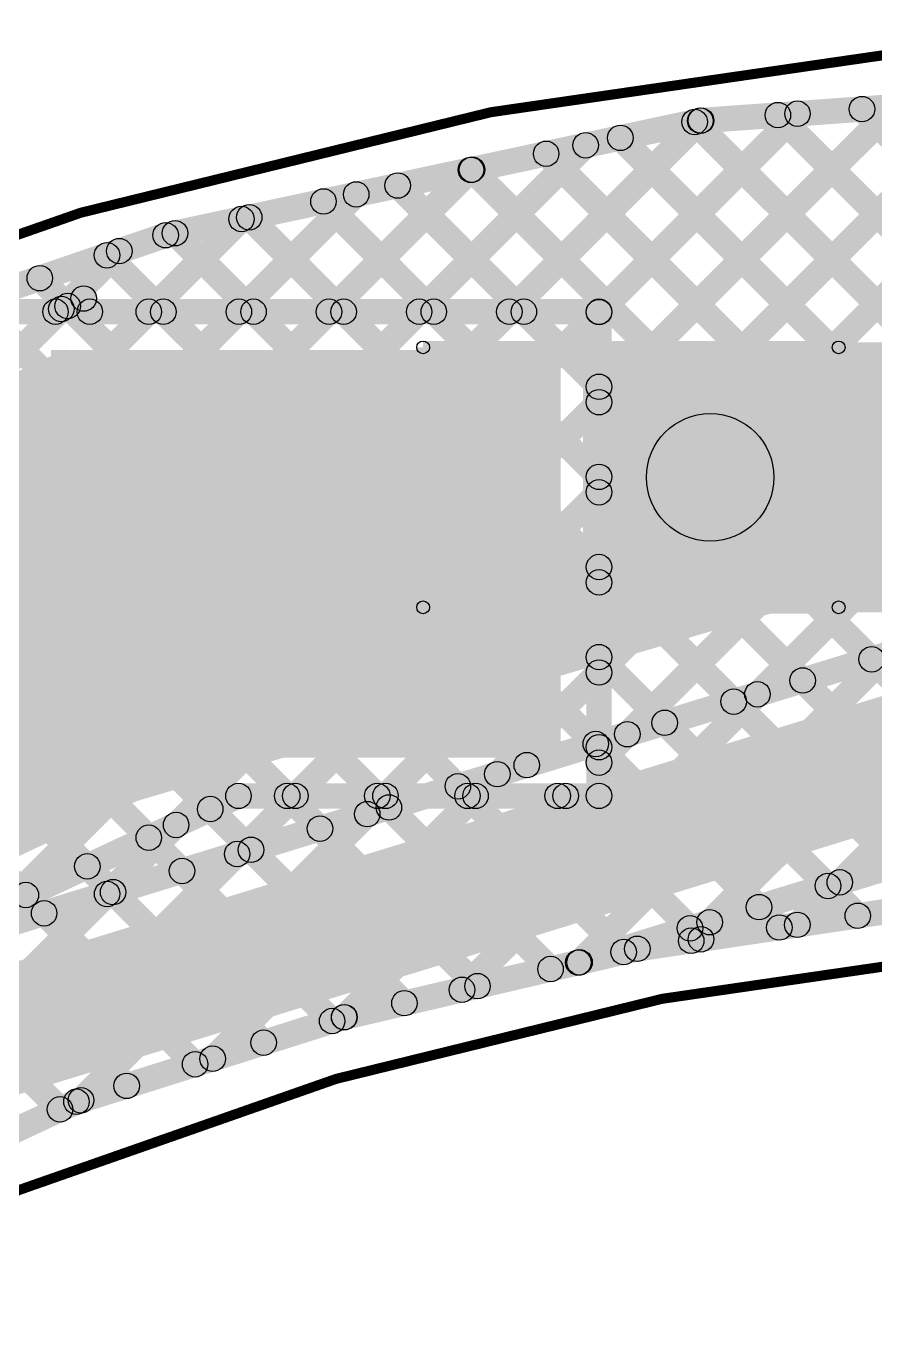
# Model space of a CAD drawing. Header units: millimetres. Extents: x 1.49 to 4.64, y 4.45 to 5.86.
# Drawn here: x 2.555 to 2.888, y 5.342 to 5.857 of the extents above; entities that cross this region are included whole.
import ezdxf

# ---------------------------------------------------------------- set-up
doc = ezdxf.new("R2010")
doc.units = ezdxf.units.MM
doc.header["$MEASUREMENT"] = 0
for name, color, linetype in [('BottomLayer', 5, 'Continuous'), ('Mechanical2', 216, 'Continuous'), ('TopLayer', 1, 'Continuous'), ('TopOverlay', 2, 'Continuous'), ('TopPaste', 8, 'Continuous'), ('TopSolder', 216, 'Continuous')]:
    doc.layers.add(name, color=color, linetype=linetype)

# ---------------------------------------------------------------- blocks, each defined once
blk = doc.blocks.new('W_____LED_7')
at = {"layer": 'TopLayer'}
for points in [[(-0.06526, 0.04685), (-0.02195, 0.04685), (-0.02195, -0.04685), (-0.06526, -0.04685)], [(-0.00226, 0.04685), (0.08947, 0.04685), (0.08947, -0.04685), (-0.00226, -0.04685)]]:
    blk.add_hatch(color=1, dxfattribs=at).paths.add_polyline_path(points)
at = {"layer": 'TopOverlay'}
h = blk.add_hatch(color=2, dxfattribs=at)
edge = h.paths.add_edge_path()
edge.add_arc((-0.069, 0.051), 0.0025, 0, 360)
h = blk.add_hatch(color=2, dxfattribs=at)
edge = h.paths.add_edge_path()
edge.add_arc((-0.069, 0.051), 0.0025, 0, 360)
for points in [[(-0.069, 0.0485), (-0.069, 0.0535), (0.094, 0.0535), (0.094, 0.0485)], [(0.134, 0.05301), (0.091, 0.05301), (0.091, -0.05299), (0.134, -0.05299)], [(-0.0665, -0.051), (-0.0715, -0.051), (-0.0715, 0.051), (-0.0665, 0.051)], [(-0.069, -0.0535), (-0.069, -0.0485), (0.094, -0.0485), (0.094, -0.0535)]]:
    blk.add_hatch(color=2, dxfattribs=at).paths.add_polyline_path(points)
h = blk.add_hatch(color=2, dxfattribs=at)
edge = h.paths.add_edge_path()
edge.add_arc((0.094, 0.051), 0.0025, 0, 360)
h = blk.add_hatch(color=2, dxfattribs=at)
edge = h.paths.add_edge_path()
edge.add_arc((-0.069, -0.051), 0.0025, 0, 360)
h = blk.add_hatch(color=2, dxfattribs=at)
edge = h.paths.add_edge_path()
edge.add_arc((-0.069, -0.051), 0.0025, 0, 360)
h = blk.add_hatch(color=2, dxfattribs=at)
edge = h.paths.add_edge_path()
edge.add_arc((0.094, -0.051), 0.0025, 0, 360)
at = {"layer": 'TopPaste'}
for points in [[(-0.06526, 0.04685), (-0.02195, 0.04685), (-0.02195, -0.04685), (-0.06526, -0.04685)], [(-0.00226, 0.04685), (0.08947, 0.04685), (0.08947, -0.04685), (-0.00226, -0.04685)]]:
    blk.add_hatch(color=8, dxfattribs=at).paths.add_polyline_path(points)
at = {"layer": 'TopSolder'}
for points in [[(-0.06926, 0.05085), (-0.01795, 0.05085), (-0.01795, -0.05085), (-0.06926, -0.05085)], [(-0.00626, 0.05085), (0.09347, 0.05085), (0.09347, -0.05085), (-0.00626, -0.05085)]]:
    blk.add_hatch(color=216, dxfattribs=at).paths.add_polyline_path(points)
at = {"layer": 'TopOverlay'}
for centre in [(-0.069, 0.051), (-0.069, 0.051), (0.094, 0.051), (-0.069, -0.051), (-0.069, -0.051), (0.094, -0.051)]:
    blk.add_circle(centre, 0.0025, dxfattribs=at)

msp = doc.modelspace()

# ---------------------------------------------------------------- hatches: boundary and pattern name
at = {"layer": 'BottomLayer'}
for points in [[(2.74364, 5.55999), (2.73657, 5.56706), (3.00662, 5.83712), (3.01369, 5.83005)], [(2.79466, 5.57566), (2.78759, 5.58273), (3.04283, 5.83797), (3.0499, 5.8309)], [(2.82036, 5.81501), (2.81964, 5.82499), (3.02964, 5.83999), (3.03036, 5.83001)], [(2.64159, 5.52865), (2.63452, 5.53573), (2.93047, 5.83168), (2.93754, 5.82461)], [(2.69261, 5.54432), (2.68554, 5.55139), (2.96854, 5.8344), (2.97562, 5.82733)], [(2.53954, 5.49732), (2.53247, 5.50439), (2.85432, 5.82624), (2.86139, 5.81917)], [(2.53954, 5.49732), (2.53247, 5.50439), (2.85432, 5.82624), (2.86139, 5.81917)], [(2.59056, 5.51299), (2.58349, 5.52006), (2.89239, 5.82896), (2.89947, 5.82189)], [(2.87962, 5.82098), (2.88669, 5.82805), (3.04298, 5.67176), (3.03591, 5.66469)], [(2.48852, 5.48165), (2.48144, 5.48872), (2.81621, 5.82348), (2.82328, 5.81641)], [(2.61105, 5.77011), (2.60895, 5.77989), (2.81895, 5.82489), (2.82105, 5.81511)], [(2.81396, 5.81593), (2.82103, 5.823), (2.93506, 5.70897), (2.92798, 5.7019)], [(2.84662, 5.81862), (2.85369, 5.82569), (3.02484, 5.65454), (3.01777, 5.64747)], [(2.78484, 5.80969), (2.79191, 5.81676), (2.91776, 5.69091), (2.91069, 5.68384)], [(2.43749, 5.46598), (2.43042, 5.47305), (2.77121, 5.81384), (2.77828, 5.80677)], [(2.75572, 5.80345), (2.76279, 5.81052), (2.94494, 5.62837), (2.93787, 5.6213)], [(2.38647, 5.45031), (2.3794, 5.45738), (2.72621, 5.8042), (2.73328, 5.79712)], [(2.72661, 5.79721), (2.73368, 5.80428), (2.9175, 5.62046), (2.91043, 5.61338)], [(2.69749, 5.79097), (2.70456, 5.79804), (2.89045, 5.61215), (2.88338, 5.60508)], [(2.33544, 5.43464), (2.32837, 5.44171), (2.68121, 5.79455), (2.68828, 5.78748)], [(2.66838, 5.78473), (2.67545, 5.7918), (2.86341, 5.60384), (2.85633, 5.59677)], [(2.28429, 5.41884), (2.27722, 5.42591), (2.63621, 5.78491), (2.64329, 5.77784)], [(2.63926, 5.77849), (2.64633, 5.78556), (2.83636, 5.59554), (2.82929, 5.58847)], [(2.40662, 5.70027), (2.40338, 5.70973), (2.60838, 5.77973), (2.61162, 5.77027)], [(2.61014, 5.77225), (2.61721, 5.77932), (2.80931, 5.58723), (2.80224, 5.58016)], [(2.1869, 5.35681), (2.17983, 5.36388), (2.58827, 5.77232), (2.59534, 5.76525)], [(2.58344, 5.7636), (2.59051, 5.77067), (2.78226, 5.57892), (2.77519, 5.57185)], [(2.55708, 5.7546), (2.56415, 5.76167), (2.75521, 5.57062), (2.74814, 5.56355)], [(2.53073, 5.7456), (2.5378, 5.75267), (2.72816, 5.56231), (2.72109, 5.55524)], [(2.50437, 5.7366), (2.51144, 5.74367), (2.70111, 5.554), (2.69404, 5.54693)], [(2.47802, 5.7276), (2.48509, 5.73467), (2.67406, 5.5457), (2.66699, 5.53863)], [(2.45166, 5.7186), (2.45873, 5.72568), (2.64701, 5.53739), (2.63994, 5.53032)], [(2.4253, 5.7096), (2.43238, 5.71668), (2.61997, 5.52909), (2.61289, 5.52201)], [(2.35747, 5.48163), (2.34329, 5.52958), (2.93291, 5.70397), (2.94709, 5.65603)], [(2.39921, 5.70034), (2.40629, 5.70741), (2.59292, 5.52078), (2.58585, 5.51371)], [(2.37564, 5.68855), (2.38272, 5.69563), (2.56587, 5.51247), (2.5588, 5.5054)], [(2.84568, 5.59133), (2.83861, 5.5984), (2.91225, 5.67203), (2.91932, 5.66496)], [(2.28473, 5.41846), (2.28179, 5.42802), (2.91634, 5.62288), (2.91927, 5.61332)], [(2.30234, 5.3611), (2.28766, 5.4089), (2.92266, 5.6039), (2.93734, 5.5561)], [(2.77337, 5.48483), (2.77043, 5.49438), (2.94027, 5.54654), (2.94321, 5.53698)], [(2.8613, 5.50088), (2.85423, 5.50795), (2.87091, 5.52463), (2.87798, 5.51756)], [(2.86626, 5.51613), (2.87333, 5.5232), (2.88503, 5.51151), (2.87796, 5.50444)], [(2.79574, 5.49006), (2.79426, 5.49994), (2.89426, 5.51494), (2.89574, 5.50506)], [(2.83921, 5.50783), (2.84628, 5.5149), (2.85428, 5.5069), (2.84721, 5.49983)], [(2.8197, 5.49464), (2.81263, 5.50171), (2.81989, 5.50896), (2.82696, 5.50189)], [(2.81216, 5.49952), (2.81924, 5.50659), (2.82354, 5.50229), (2.81647, 5.49522)], [(2.77303, 5.48474), (2.77076, 5.49447), (2.79386, 5.49987), (2.79614, 5.49013)]]:
    msp.add_hatch(color=5, dxfattribs=at).paths.add_polyline_path(points)
h = msp.add_hatch(color=5, dxfattribs=at)
edge = h.paths.add_edge_path()
edge.add_arc((2.85016, 5.82215), 0.005, 0, 360)
h = msp.add_hatch(color=5, dxfattribs=at)
edge = h.paths.add_edge_path()
edge.add_arc((2.85786, 5.8227), 0.005, 0, 360)
h = msp.add_hatch(color=5, dxfattribs=at)
edge = h.paths.add_edge_path()
edge.add_arc((2.85786, 5.8227), 0.005, 0, 360)
h = msp.add_hatch(color=5, dxfattribs=at)
edge = h.paths.add_edge_path()
edge.add_arc((2.88315, 5.82451), 0.005, 0, 360)
h = msp.add_hatch(color=5, dxfattribs=at)
edge = h.paths.add_edge_path()
edge.add_arc((2.81749, 5.81946), 0.005, 0, 360)
h = msp.add_hatch(color=5, dxfattribs=at)
edge = h.paths.add_edge_path()
edge.add_arc((2.81974, 5.81994), 0.005, 0, 360)
h = msp.add_hatch(color=5, dxfattribs=at)
edge = h.paths.add_edge_path()
edge.add_arc((2.82, 5.82), 0.005, 0, 360)
h = msp.add_hatch(color=5, dxfattribs=at)
edge = h.paths.add_edge_path()
edge.add_arc((2.82, 5.82), 0.005, 0, 360)
h = msp.add_hatch(color=5, dxfattribs=at)
edge = h.paths.add_edge_path()
edge.add_arc((2.78838, 5.81322), 0.005, 0, 360)
h = msp.add_hatch(color=5, dxfattribs=at)
edge = h.paths.add_edge_path()
edge.add_arc((2.75926, 5.80698), 0.005, 0, 360)
h = msp.add_hatch(color=5, dxfattribs=at)
edge = h.paths.add_edge_path()
edge.add_arc((2.77474, 5.8103), 0.005, 0, 360)
h = msp.add_hatch(color=5, dxfattribs=at)
edge = h.paths.add_edge_path()
edge.add_arc((2.72975, 5.80066), 0.005, 0, 360)
h = msp.add_hatch(color=5, dxfattribs=at)
edge = h.paths.add_edge_path()
edge.add_arc((2.73014, 5.80075), 0.005, 0, 360)
h = msp.add_hatch(color=5, dxfattribs=at)
edge = h.paths.add_edge_path()
edge.add_arc((2.68475, 5.79102), 0.005, 0, 360)
h = msp.add_hatch(color=5, dxfattribs=at)
edge = h.paths.add_edge_path()
edge.add_arc((2.70103, 5.79451), 0.005, 0, 360)
h = msp.add_hatch(color=5, dxfattribs=at)
edge = h.paths.add_edge_path()
edge.add_arc((2.67191, 5.78827), 0.005, 0, 360)
h = msp.add_hatch(color=5, dxfattribs=at)
edge = h.paths.add_edge_path()
edge.add_arc((2.63975, 5.78137), 0.005, 0, 360)
h = msp.add_hatch(color=5, dxfattribs=at)
edge = h.paths.add_edge_path()
edge.add_arc((2.64279, 5.78203), 0.005, 0, 360)
h = msp.add_hatch(color=5, dxfattribs=at)
edge = h.paths.add_edge_path()
edge.add_arc((2.61, 5.775), 0.005, 0, 360)
h = msp.add_hatch(color=5, dxfattribs=at)
edge = h.paths.add_edge_path()
edge.add_arc((2.61, 5.775), 0.005, 0, 360)
h = msp.add_hatch(color=5, dxfattribs=at)
edge = h.paths.add_edge_path()
edge.add_arc((2.61368, 5.77579), 0.005, 0, 360)
h = msp.add_hatch(color=5, dxfattribs=at)
edge = h.paths.add_edge_path()
edge.add_arc((2.58697, 5.76714), 0.005, 0, 360)
h = msp.add_hatch(color=5, dxfattribs=at)
edge = h.paths.add_edge_path()
edge.add_arc((2.59181, 5.76879), 0.005, 0, 360)
h = msp.add_hatch(color=5, dxfattribs=at)
edge = h.paths.add_edge_path()
edge.add_arc((2.56062, 5.75814), 0.005, 0, 360)
h = msp.add_hatch(color=5, dxfattribs=at)
edge = h.paths.add_edge_path()
edge.add_arc((2.88692, 5.60861), 0.005, 0, 360)
h = msp.add_hatch(color=5, dxfattribs=at)
edge = h.paths.add_edge_path()
edge.add_arc((2.85987, 5.60031), 0.005, 0, 360)
h = msp.add_hatch(color=5, dxfattribs=at)
edge = h.paths.add_edge_path()
edge.add_arc((2.84215, 5.59487), 0.005, 0, 360)
h = msp.add_hatch(color=5, dxfattribs=at)
edge = h.paths.add_edge_path()
edge.add_arc((2.83282, 5.592), 0.005, 0, 360)
h = msp.add_hatch(color=5, dxfattribs=at)
edge = h.paths.add_edge_path()
edge.add_arc((2.79113, 5.5792), 0.005, 0, 360)
h = msp.add_hatch(color=5, dxfattribs=at)
edge = h.paths.add_edge_path()
edge.add_arc((2.80577, 5.58369), 0.005, 0, 360)
h = msp.add_hatch(color=5, dxfattribs=at)
edge = h.paths.add_edge_path()
edge.add_arc((2.77872, 5.57539), 0.005, 0, 360)
h = msp.add_hatch(color=5, dxfattribs=at)
edge = h.paths.add_edge_path()
edge.add_arc((2.7401, 5.56353), 0.005, 0, 360)
h = msp.add_hatch(color=5, dxfattribs=at)
edge = h.paths.add_edge_path()
edge.add_arc((2.75167, 5.56708), 0.005, 0, 360)
h = msp.add_hatch(color=5, dxfattribs=at)
edge = h.paths.add_edge_path()
edge.add_arc((2.72463, 5.55878), 0.005, 0, 360)
h = msp.add_hatch(color=5, dxfattribs=at)
edge = h.paths.add_edge_path()
edge.add_arc((2.69758, 5.55047), 0.005, 0, 360)
h = msp.add_hatch(color=5, dxfattribs=at)
edge = h.paths.add_edge_path()
edge.add_arc((2.68908, 5.54786), 0.005, 0, 360)
h = msp.add_hatch(color=5, dxfattribs=at)
edge = h.paths.add_edge_path()
edge.add_arc((2.67053, 5.54216), 0.005, 0, 360)
h = msp.add_hatch(color=5, dxfattribs=at)
edge = h.paths.add_edge_path()
edge.add_arc((2.64348, 5.53386), 0.005, 0, 360)
h = msp.add_hatch(color=5, dxfattribs=at)
edge = h.paths.add_edge_path()
edge.add_arc((2.63805, 5.53219), 0.005, 0, 360)
h = msp.add_hatch(color=5, dxfattribs=at)
edge = h.paths.add_edge_path()
edge.add_arc((2.61643, 5.52555), 0.005, 0, 360)
h = msp.add_hatch(color=5, dxfattribs=at)
edge = h.paths.add_edge_path()
edge.add_arc((2.58938, 5.51724), 0.005, 0, 360)
h = msp.add_hatch(color=5, dxfattribs=at)
edge = h.paths.add_edge_path()
edge.add_arc((2.8698, 5.51967), 0.005, 0, 360)
h = msp.add_hatch(color=5, dxfattribs=at)
edge = h.paths.add_edge_path()
edge.add_arc((2.87445, 5.5211), 0.005, 0, 360)
h = msp.add_hatch(color=5, dxfattribs=at)
edge = h.paths.add_edge_path()
edge.add_arc((2.58703, 5.51652), 0.005, 0, 360)
h = msp.add_hatch(color=5, dxfattribs=at)
edge = h.paths.add_edge_path()
edge.add_arc((2.56233, 5.50894), 0.005, 0, 360)
h = msp.add_hatch(color=5, dxfattribs=at)
edge = h.paths.add_edge_path()
edge.add_arc((2.84275, 5.51136), 0.005, 0, 360)
h = msp.add_hatch(color=5, dxfattribs=at)
edge = h.paths.add_edge_path()
edge.add_arc((2.88149, 5.50797), 0.005, 0, 360)
h = msp.add_hatch(color=5, dxfattribs=at)
edge = h.paths.add_edge_path()
edge.add_arc((2.8157, 5.50306), 0.005, 0, 360)
h = msp.add_hatch(color=5, dxfattribs=at)
edge = h.paths.add_edge_path()
edge.add_arc((2.82342, 5.50543), 0.005, 0, 360)
h = msp.add_hatch(color=5, dxfattribs=at)
edge = h.paths.add_edge_path()
edge.add_arc((2.85075, 5.50336), 0.005, 0, 360)
h = msp.add_hatch(color=5, dxfattribs=at)
edge = h.paths.add_edge_path()
edge.add_arc((2.85776, 5.50441), 0.005, 0, 360)
h = msp.add_hatch(color=5, dxfattribs=at)
edge = h.paths.add_edge_path()
edge.add_arc((2.81617, 5.49818), 0.005, 0, 360)
h = msp.add_hatch(color=5, dxfattribs=at)
edge = h.paths.add_edge_path()
edge.add_arc((2.82001, 5.49875), 0.005, 0, 360)
h = msp.add_hatch(color=5, dxfattribs=at)
edge = h.paths.add_edge_path()
edge.add_arc((2.795, 5.495), 0.005, 0, 360)
h = msp.add_hatch(color=5, dxfattribs=at)
edge = h.paths.add_edge_path()
edge.add_arc((2.795, 5.495), 0.005, 0, 360)
h = msp.add_hatch(color=5, dxfattribs=at)
edge = h.paths.add_edge_path()
edge.add_arc((2.7719, 5.48961), 0.005, 0, 360)
h = msp.add_hatch(color=5, dxfattribs=at)
edge = h.paths.add_edge_path()
edge.add_arc((2.7719, 5.48961), 0.005, 0, 360)
at = {"layer": 'TopLayer'}
for points in [[(2.78354, 5.56454), (2.77646, 5.57161), (3.04283, 5.83797), (3.0499, 5.8309)], [(2.78354, 5.59989), (2.77646, 5.60696), (3.00662, 5.83712), (3.01369, 5.83005)], [(2.82036, 5.81501), (2.81964, 5.82499), (3.02964, 5.83999), (3.03036, 5.83001)], [(2.78354, 5.63525), (2.77646, 5.64232), (2.96854, 5.8344), (2.97562, 5.82733)], [(2.78354, 5.6706), (2.77646, 5.67767), (2.93047, 5.83168), (2.93754, 5.82461)], [(2.78354, 5.70596), (2.77646, 5.71303), (2.89239, 5.82896), (2.89947, 5.82189)], [(2.78354, 5.74131), (2.77646, 5.74838), (2.85432, 5.82624), (2.86139, 5.81917)], [(2.78354, 5.74131), (2.77646, 5.74838), (2.85432, 5.82624), (2.86139, 5.81917)], [(2.87962, 5.82098), (2.88669, 5.82805), (3.04298, 5.67176), (3.03591, 5.66469)], [(2.61105, 5.77011), (2.60895, 5.77989), (2.81895, 5.82489), (2.82105, 5.81511)], [(2.74833, 5.74146), (2.74126, 5.74854), (2.81621, 5.82348), (2.82328, 5.81641)], [(2.81396, 5.81593), (2.82103, 5.823), (2.93506, 5.70897), (2.92798, 5.7019)], [(2.84662, 5.81862), (2.85369, 5.82569), (3.02484, 5.65454), (3.01777, 5.64747)], [(2.78484, 5.80969), (2.79191, 5.81676), (2.91776, 5.69091), (2.91069, 5.68384)], [(2.71298, 5.74146), (2.70591, 5.74854), (2.77121, 5.81384), (2.77828, 5.80677)], [(2.75572, 5.80345), (2.76279, 5.81052), (2.94494, 5.62837), (2.93787, 5.6213)], [(2.67762, 5.74146), (2.67055, 5.74854), (2.72621, 5.8042), (2.73328, 5.79712)], [(2.72661, 5.79721), (2.73368, 5.80428), (2.9207, 5.61726), (2.91363, 5.61019)], [(2.69749, 5.79097), (2.70456, 5.79804), (2.75407, 5.74854), (2.747, 5.74146)], [(2.64227, 5.74146), (2.63519, 5.74854), (2.68121, 5.79455), (2.68828, 5.78748)], [(2.66838, 5.78473), (2.67545, 5.7918), (2.71871, 5.74854), (2.71164, 5.74146)], [(2.60691, 5.74146), (2.59984, 5.74854), (2.63621, 5.78491), (2.64329, 5.77784)], [(2.63926, 5.77849), (2.64633, 5.78556), (2.68336, 5.74854), (2.67629, 5.74146)], [(2.40662, 5.70027), (2.40338, 5.70973), (2.60838, 5.77973), (2.61162, 5.77027)], [(2.61014, 5.77225), (2.61721, 5.77932), (2.648, 5.74854), (2.64093, 5.74146)], [(2.57263, 5.74254), (2.56556, 5.74961), (2.58827, 5.77232), (2.59534, 5.76525)], [(2.58344, 5.7636), (2.59051, 5.77067), (2.61265, 5.74854), (2.60558, 5.74146)], [(2.55708, 5.7546), (2.56415, 5.76167), (2.57508, 5.75075), (2.56801, 5.74368)], [(2.5689, 5.74047), (2.56468, 5.74953), (2.57574, 5.75469), (2.57996, 5.74563)], [(2.55, 5.74), (2.55, 5.75), (2.56679, 5.75), (2.56679, 5.74)], [(2.57332, 5.74804), (2.58238, 5.75227), (2.58479, 5.74711), (2.57573, 5.74289)], [(2.58026, 5.74), (2.58026, 5.75), (2.78, 5.75), (2.78, 5.74)], [(2.785, 5.555), (2.775, 5.555), (2.775, 5.745), (2.785, 5.745)], [(2.335, 5.43), (2.64351, 5.57386), (2.5706, 5.73022), (2.26209, 5.58636)], [(2.565, 5.57), (2.765, 5.57), (2.765, 5.73), (2.565, 5.73)], [(2.77646, 5.712), (2.78354, 5.71907), (2.90887, 5.59373), (2.9018, 5.58666)], [(2.8236, 5.655), (2.8236, 5.705), (2.94, 5.705), (2.94, 5.655)], [(2.77646, 5.67664), (2.78354, 5.68371), (2.9482, 5.51905), (2.94112, 5.51198)], [(2.72976, 5.4754), (2.72269, 5.48248), (2.91225, 5.67203), (2.91932, 5.66496)], [(2.77588, 5.48618), (2.76881, 5.49325), (2.93258, 5.65701), (2.93965, 5.64994)], [(2.77646, 5.64129), (2.78354, 5.64836), (2.91638, 5.51552), (2.9093, 5.50845)], [(2.77646, 5.60593), (2.78354, 5.613), (2.88503, 5.51151), (2.87796, 5.50444)], [(2.8197, 5.49464), (2.81263, 5.50171), (2.90152, 5.59059), (2.90859, 5.58352)], [(2.77646, 5.57058), (2.78354, 5.57765), (2.85428, 5.5069), (2.84721, 5.49983)], [(2.8613, 5.50088), (2.85423, 5.50795), (2.91005, 5.56377), (2.91712, 5.5567)], [(2.32986, 5.40553), (2.32563, 5.4146), (2.63644, 5.55953), (2.64067, 5.55047)], [(2.51453, 5.40159), (2.50746, 5.40866), (2.65733, 5.55854), (2.6644, 5.55146)], [(2.58031, 5.43203), (2.57324, 5.4391), (2.69268, 5.55854), (2.69975, 5.55146)], [(2.63198, 5.44834), (2.62491, 5.45541), (2.72804, 5.55854), (2.73511, 5.55146)], [(2.63856, 5.55), (2.63856, 5.56), (2.78, 5.56), (2.78, 5.55)], [(2.65415, 5.55146), (2.66123, 5.55854), (2.73586, 5.4839), (2.72879, 5.47683)], [(2.68363, 5.46463), (2.67656, 5.4717), (2.76339, 5.55854), (2.77046, 5.55146)], [(2.68951, 5.55146), (2.69658, 5.55854), (2.76452, 5.49059), (2.75745, 5.48352)], [(2.72487, 5.55146), (2.73194, 5.55854), (2.79319, 5.49729), (2.78611, 5.49022)], [(2.76022, 5.55146), (2.76729, 5.55854), (2.82354, 5.50229), (2.81647, 5.49522)], [(2.62396, 5.54631), (2.63103, 5.55338), (2.7072, 5.47721), (2.70013, 5.47014)], [(2.44824, 5.37066), (2.44116, 5.37773), (2.61057, 5.54713), (2.61764, 5.54006)], [(2.59985, 5.53506), (2.60692, 5.54213), (2.67885, 5.4702), (2.67178, 5.46313)], [(2.57574, 5.52382), (2.58281, 5.53089), (2.65198, 5.46172), (2.64491, 5.45465)], [(2.55162, 5.51257), (2.55869, 5.51965), (2.6251, 5.45324), (2.61803, 5.44616)], [(2.79574, 5.49006), (2.79426, 5.49994), (2.89426, 5.51494), (2.89574, 5.50506)], [(2.52751, 5.50133), (2.53458, 5.5084), (2.59823, 5.44475), (2.59116, 5.43768)], [(2.5034, 5.49009), (2.51047, 5.49716), (2.5721, 5.43553), (2.56503, 5.42846)], [(2.68114, 5.46328), (2.67886, 5.47301), (2.79386, 5.49987), (2.79614, 5.49013)], [(2.57651, 5.43023), (2.57349, 5.43977), (2.67849, 5.47291), (2.68151, 5.46338)], [(2.42711, 5.36047), (2.42289, 5.36953), (2.57289, 5.43953), (2.57711, 5.43047)]]:
    msp.add_hatch(color=1, dxfattribs=at).paths.add_polyline_path(points)
h = msp.add_hatch(color=1, dxfattribs=at)
edge = h.paths.add_edge_path()
edge.add_arc((2.85016, 5.82215), 0.005, 0, 360)
h = msp.add_hatch(color=1, dxfattribs=at)
edge = h.paths.add_edge_path()
edge.add_arc((2.85786, 5.8227), 0.005, 0, 360)
h = msp.add_hatch(color=1, dxfattribs=at)
edge = h.paths.add_edge_path()
edge.add_arc((2.85786, 5.8227), 0.005, 0, 360)
h = msp.add_hatch(color=1, dxfattribs=at)
edge = h.paths.add_edge_path()
edge.add_arc((2.88315, 5.82451), 0.005, 0, 360)
h = msp.add_hatch(color=1, dxfattribs=at)
edge = h.paths.add_edge_path()
edge.add_arc((2.81749, 5.81946), 0.005, 0, 360)
h = msp.add_hatch(color=1, dxfattribs=at)
edge = h.paths.add_edge_path()
edge.add_arc((2.81974, 5.81994), 0.005, 0, 360)
h = msp.add_hatch(color=1, dxfattribs=at)
edge = h.paths.add_edge_path()
edge.add_arc((2.82, 5.82), 0.005, 0, 360)
h = msp.add_hatch(color=1, dxfattribs=at)
edge = h.paths.add_edge_path()
edge.add_arc((2.82, 5.82), 0.005, 0, 360)
h = msp.add_hatch(color=1, dxfattribs=at)
edge = h.paths.add_edge_path()
edge.add_arc((2.78838, 5.81322), 0.005, 0, 360)
h = msp.add_hatch(color=1, dxfattribs=at)
edge = h.paths.add_edge_path()
edge.add_arc((2.75926, 5.80698), 0.005, 0, 360)
h = msp.add_hatch(color=1, dxfattribs=at)
edge = h.paths.add_edge_path()
edge.add_arc((2.77474, 5.8103), 0.005, 0, 360)
h = msp.add_hatch(color=1, dxfattribs=at)
edge = h.paths.add_edge_path()
edge.add_arc((2.72975, 5.80066), 0.005, 0, 360)
h = msp.add_hatch(color=1, dxfattribs=at)
edge = h.paths.add_edge_path()
edge.add_arc((2.73014, 5.80075), 0.005, 0, 360)
h = msp.add_hatch(color=1, dxfattribs=at)
edge = h.paths.add_edge_path()
edge.add_arc((2.68475, 5.79102), 0.005, 0, 360)
h = msp.add_hatch(color=1, dxfattribs=at)
edge = h.paths.add_edge_path()
edge.add_arc((2.70103, 5.79451), 0.005, 0, 360)
h = msp.add_hatch(color=1, dxfattribs=at)
edge = h.paths.add_edge_path()
edge.add_arc((2.67191, 5.78827), 0.005, 0, 360)
h = msp.add_hatch(color=1, dxfattribs=at)
edge = h.paths.add_edge_path()
edge.add_arc((2.63975, 5.78137), 0.005, 0, 360)
h = msp.add_hatch(color=1, dxfattribs=at)
edge = h.paths.add_edge_path()
edge.add_arc((2.64279, 5.78203), 0.005, 0, 360)
h = msp.add_hatch(color=1, dxfattribs=at)
edge = h.paths.add_edge_path()
edge.add_arc((2.61, 5.775), 0.005, 0, 360)
h = msp.add_hatch(color=1, dxfattribs=at)
edge = h.paths.add_edge_path()
edge.add_arc((2.61, 5.775), 0.005, 0, 360)
h = msp.add_hatch(color=1, dxfattribs=at)
edge = h.paths.add_edge_path()
edge.add_arc((2.61368, 5.77579), 0.005, 0, 360)
h = msp.add_hatch(color=1, dxfattribs=at)
edge = h.paths.add_edge_path()
edge.add_arc((2.58697, 5.76714), 0.005, 0, 360)
h = msp.add_hatch(color=1, dxfattribs=at)
edge = h.paths.add_edge_path()
edge.add_arc((2.59181, 5.76879), 0.005, 0, 360)
h = msp.add_hatch(color=1, dxfattribs=at)
edge = h.paths.add_edge_path()
edge.add_arc((2.56062, 5.75814), 0.005, 0, 360)
h = msp.add_hatch(color=1, dxfattribs=at)
edge = h.paths.add_edge_path()
edge.add_arc((2.57785, 5.75016), 0.005, 0, 360)
h = msp.add_hatch(color=1, dxfattribs=at)
edge = h.paths.add_edge_path()
edge.add_arc((2.57785, 5.75016), 0.005, 0, 360)
h = msp.add_hatch(color=1, dxfattribs=at)
edge = h.paths.add_edge_path()
edge.add_arc((2.56679, 5.745), 0.005, 0, 360)
h = msp.add_hatch(color=1, dxfattribs=at)
edge = h.paths.add_edge_path()
edge.add_arc((2.56679, 5.745), 0.005, 0, 360)
h = msp.add_hatch(color=1, dxfattribs=at)
edge = h.paths.add_edge_path()
edge.add_arc((2.56909, 5.74607), 0.005, 0, 360)
h = msp.add_hatch(color=1, dxfattribs=at)
edge = h.paths.add_edge_path()
edge.add_arc((2.57154, 5.74722), 0.005, 0, 360)
h = msp.add_hatch(color=1, dxfattribs=at)
edge = h.paths.add_edge_path()
edge.add_arc((2.58026, 5.745), 0.005, 0, 360)
h = msp.add_hatch(color=1, dxfattribs=at)
edge = h.paths.add_edge_path()
edge.add_arc((2.58026, 5.745), 0.005, 0, 360)
h = msp.add_hatch(color=1, dxfattribs=at)
edge = h.paths.add_edge_path()
edge.add_arc((2.60338, 5.745), 0.005, 0, 360)
h = msp.add_hatch(color=1, dxfattribs=at)
edge = h.paths.add_edge_path()
edge.add_arc((2.60911, 5.745), 0.005, 0, 360)
h = msp.add_hatch(color=1, dxfattribs=at)
edge = h.paths.add_edge_path()
edge.add_arc((2.63873, 5.745), 0.005, 0, 360)
h = msp.add_hatch(color=1, dxfattribs=at)
edge = h.paths.add_edge_path()
edge.add_arc((2.64447, 5.745), 0.005, 0, 360)
h = msp.add_hatch(color=1, dxfattribs=at)
edge = h.paths.add_edge_path()
edge.add_arc((2.67409, 5.745), 0.005, 0, 360)
h = msp.add_hatch(color=1, dxfattribs=at)
edge = h.paths.add_edge_path()
edge.add_arc((2.67982, 5.745), 0.005, 0, 360)
h = msp.add_hatch(color=1, dxfattribs=at)
edge = h.paths.add_edge_path()
edge.add_arc((2.70944, 5.745), 0.005, 0, 360)
h = msp.add_hatch(color=1, dxfattribs=at)
edge = h.paths.add_edge_path()
edge.add_arc((2.71518, 5.745), 0.005, 0, 360)
h = msp.add_hatch(color=1, dxfattribs=at)
edge = h.paths.add_edge_path()
edge.add_arc((2.7448, 5.745), 0.005, 0, 360)
h = msp.add_hatch(color=1, dxfattribs=at)
edge = h.paths.add_edge_path()
edge.add_arc((2.75053, 5.745), 0.005, 0, 360)
h = msp.add_hatch(color=1, dxfattribs=at)
edge = h.paths.add_edge_path()
edge.add_arc((2.78, 5.745), 0.005, 0, 360)
h = msp.add_hatch(color=1, dxfattribs=at)
edge = h.paths.add_edge_path()
edge.add_arc((2.78, 5.745), 0.005, 0, 360)
h = msp.add_hatch(color=1, dxfattribs=at)
edge = h.paths.add_edge_path()
edge.add_arc((2.78, 5.74485), 0.005, 0, 360)
h = msp.add_hatch(color=1, dxfattribs=at)
edge = h.paths.add_edge_path()
edge.add_arc((2.78, 5.74485), 0.005, 0, 360)
h = msp.add_hatch(color=1, dxfattribs=at)
edge = h.paths.add_edge_path()
edge.add_arc((2.78, 5.71553), 0.005, 0, 360)
h = msp.add_hatch(color=1, dxfattribs=at)
edge = h.paths.add_edge_path()
edge.add_arc((2.78, 5.70949), 0.005, 0, 360)
h = msp.add_hatch(color=1, dxfattribs=at)
edge = h.paths.add_edge_path()
edge.add_arc((2.8236, 5.68), 0.025, 0, 360)
h = msp.add_hatch(color=1, dxfattribs=at)
edge = h.paths.add_edge_path()
edge.add_arc((2.78, 5.68018), 0.005, 0, 360)
h = msp.add_hatch(color=1, dxfattribs=at)
edge = h.paths.add_edge_path()
edge.add_arc((2.78, 5.67414), 0.005, 0, 360)
h = msp.add_hatch(color=1, dxfattribs=at)
edge = h.paths.add_edge_path()
edge.add_arc((2.78, 5.64482), 0.005, 0, 360)
h = msp.add_hatch(color=1, dxfattribs=at)
edge = h.paths.add_edge_path()
edge.add_arc((2.78, 5.63878), 0.005, 0, 360)
h = msp.add_hatch(color=1, dxfattribs=at)
edge = h.paths.add_edge_path()
edge.add_arc((2.78, 5.60947), 0.005, 0, 360)
h = msp.add_hatch(color=1, dxfattribs=at)
edge = h.paths.add_edge_path()
edge.add_arc((2.78, 5.60343), 0.005, 0, 360)
h = msp.add_hatch(color=1, dxfattribs=at)
edge = h.paths.add_edge_path()
edge.add_arc((2.78, 5.57411), 0.005, 0, 360)
h = msp.add_hatch(color=1, dxfattribs=at)
edge = h.paths.add_edge_path()
edge.add_arc((2.78, 5.56807), 0.005, 0, 360)
h = msp.add_hatch(color=1, dxfattribs=at)
edge = h.paths.add_edge_path()
edge.add_arc((2.63856, 5.555), 0.005, 0, 360)
h = msp.add_hatch(color=1, dxfattribs=at)
edge = h.paths.add_edge_path()
edge.add_arc((2.63856, 5.555), 0.005, 0, 360)
h = msp.add_hatch(color=1, dxfattribs=at)
edge = h.paths.add_edge_path()
edge.add_arc((2.65769, 5.555), 0.005, 0, 360)
h = msp.add_hatch(color=1, dxfattribs=at)
edge = h.paths.add_edge_path()
edge.add_arc((2.66086, 5.555), 0.005, 0, 360)
h = msp.add_hatch(color=1, dxfattribs=at)
edge = h.paths.add_edge_path()
edge.add_arc((2.69305, 5.555), 0.005, 0, 360)
h = msp.add_hatch(color=1, dxfattribs=at)
edge = h.paths.add_edge_path()
edge.add_arc((2.69622, 5.555), 0.005, 0, 360)
h = msp.add_hatch(color=1, dxfattribs=at)
edge = h.paths.add_edge_path()
edge.add_arc((2.7284, 5.555), 0.005, 0, 360)
h = msp.add_hatch(color=1, dxfattribs=at)
edge = h.paths.add_edge_path()
edge.add_arc((2.73157, 5.555), 0.005, 0, 360)
h = msp.add_hatch(color=1, dxfattribs=at)
edge = h.paths.add_edge_path()
edge.add_arc((2.76376, 5.555), 0.005, 0, 360)
h = msp.add_hatch(color=1, dxfattribs=at)
edge = h.paths.add_edge_path()
edge.add_arc((2.76693, 5.555), 0.005, 0, 360)
h = msp.add_hatch(color=1, dxfattribs=at)
edge = h.paths.add_edge_path()
edge.add_arc((2.78, 5.555), 0.005, 0, 360)
h = msp.add_hatch(color=1, dxfattribs=at)
edge = h.paths.add_edge_path()
edge.add_arc((2.78, 5.555), 0.005, 0, 360)
h = msp.add_hatch(color=1, dxfattribs=at)
edge = h.paths.add_edge_path()
edge.add_arc((2.62749, 5.54984), 0.005, 0, 360)
h = msp.add_hatch(color=1, dxfattribs=at)
edge = h.paths.add_edge_path()
edge.add_arc((2.6141, 5.5436), 0.005, 0, 360)
h = msp.add_hatch(color=1, dxfattribs=at)
edge = h.paths.add_edge_path()
edge.add_arc((2.60338, 5.5386), 0.005, 0, 360)
h = msp.add_hatch(color=1, dxfattribs=at)
edge = h.paths.add_edge_path()
edge.add_arc((2.57927, 5.52735), 0.005, 0, 360)
h = msp.add_hatch(color=1, dxfattribs=at)
edge = h.paths.add_edge_path()
edge.add_arc((2.55516, 5.51611), 0.005, 0, 360)
h = msp.add_hatch(color=1, dxfattribs=at)
edge = h.paths.add_edge_path()
edge.add_arc((2.88149, 5.50797), 0.005, 0, 360)
h = msp.add_hatch(color=1, dxfattribs=at)
edge = h.paths.add_edge_path()
edge.add_arc((2.85075, 5.50336), 0.005, 0, 360)
h = msp.add_hatch(color=1, dxfattribs=at)
edge = h.paths.add_edge_path()
edge.add_arc((2.85776, 5.50441), 0.005, 0, 360)
h = msp.add_hatch(color=1, dxfattribs=at)
edge = h.paths.add_edge_path()
edge.add_arc((2.81617, 5.49818), 0.005, 0, 360)
h = msp.add_hatch(color=1, dxfattribs=at)
edge = h.paths.add_edge_path()
edge.add_arc((2.82001, 5.49875), 0.005, 0, 360)
h = msp.add_hatch(color=1, dxfattribs=at)
edge = h.paths.add_edge_path()
edge.add_arc((2.78965, 5.49375), 0.005, 0, 360)
h = msp.add_hatch(color=1, dxfattribs=at)
edge = h.paths.add_edge_path()
edge.add_arc((2.795, 5.495), 0.005, 0, 360)
h = msp.add_hatch(color=1, dxfattribs=at)
edge = h.paths.add_edge_path()
edge.add_arc((2.795, 5.495), 0.005, 0, 360)
h = msp.add_hatch(color=1, dxfattribs=at)
edge = h.paths.add_edge_path()
edge.add_arc((2.76099, 5.48706), 0.005, 0, 360)
h = msp.add_hatch(color=1, dxfattribs=at)
edge = h.paths.add_edge_path()
edge.add_arc((2.77235, 5.48971), 0.005, 0, 360)
h = msp.add_hatch(color=1, dxfattribs=at)
edge = h.paths.add_edge_path()
edge.add_arc((2.72622, 5.47894), 0.005, 0, 360)
h = msp.add_hatch(color=1, dxfattribs=at)
edge = h.paths.add_edge_path()
edge.add_arc((2.73233, 5.48036), 0.005, 0, 360)
h = msp.add_hatch(color=1, dxfattribs=at)
edge = h.paths.add_edge_path()
edge.add_arc((2.70366, 5.47367), 0.005, 0, 360)
h = msp.add_hatch(color=1, dxfattribs=at)
edge = h.paths.add_edge_path()
edge.add_arc((2.67531, 5.46667), 0.005, 0, 360)
h = msp.add_hatch(color=1, dxfattribs=at)
edge = h.paths.add_edge_path()
edge.add_arc((2.68, 5.46815), 0.005, 0, 360)
h = msp.add_hatch(color=1, dxfattribs=at)
edge = h.paths.add_edge_path()
edge.add_arc((2.68, 5.46815), 0.005, 0, 360)
h = msp.add_hatch(color=1, dxfattribs=at)
edge = h.paths.add_edge_path()
edge.add_arc((2.6801, 5.46817), 0.005, 0, 360)
h = msp.add_hatch(color=1, dxfattribs=at)
edge = h.paths.add_edge_path()
edge.add_arc((2.64844, 5.45818), 0.005, 0, 360)
h = msp.add_hatch(color=1, dxfattribs=at)
edge = h.paths.add_edge_path()
edge.add_arc((2.62844, 5.45187), 0.005, 0, 360)
h = msp.add_hatch(color=1, dxfattribs=at)
edge = h.paths.add_edge_path()
edge.add_arc((2.62157, 5.4497), 0.005, 0, 360)
h = msp.add_hatch(color=1, dxfattribs=at)
edge = h.paths.add_edge_path()
edge.add_arc((2.5947, 5.44122), 0.005, 0, 360)
h = msp.add_hatch(color=1, dxfattribs=at)
edge = h.paths.add_edge_path()
edge.add_arc((2.575, 5.435), 0.005, 0, 360)
h = msp.add_hatch(color=1, dxfattribs=at)
edge = h.paths.add_edge_path()
edge.add_arc((2.575, 5.435), 0.005, 0, 360)
h = msp.add_hatch(color=1, dxfattribs=at)
edge = h.paths.add_edge_path()
edge.add_arc((2.57678, 5.43556), 0.005, 0, 360)
h = msp.add_hatch(color=1, dxfattribs=at)
edge = h.paths.add_edge_path()
edge.add_arc((2.56856, 5.432), 0.005, 0, 360)

# ---------------------------------------------------------------- linework, layer by layer
at = {"layer": 'BottomLayer'}
for centre in [(2.85016, 5.82215), (2.85786, 5.8227), (2.85786, 5.8227), (2.88315, 5.82451), (2.81749, 5.81946), (2.81974, 5.81994), (2.82, 5.82), (2.82, 5.82), (2.78838, 5.81322), (2.75926, 5.80698), (2.77474, 5.8103), (2.72975, 5.80066), (2.73014, 5.80075), (2.68475, 5.79102), (2.70103, 5.79451), (2.67191, 5.78827), (2.63975, 5.78137), (2.64279, 5.78203), (2.61, 5.775), (2.61, 5.775), (2.61368, 5.77579), (2.58697, 5.76714), (2.59181, 5.76879), (2.56062, 5.75814), (2.88692, 5.60861), (2.85987, 5.60031), (2.84215, 5.59487), (2.83282, 5.592), (2.79113, 5.5792), (2.80577, 5.58369), (2.77872, 5.57539), (2.7401, 5.56353), (2.75167, 5.56708), (2.72463, 5.55878), (2.69758, 5.55047), (2.68908, 5.54786), (2.67053, 5.54216), (2.64348, 5.53386), (2.63805, 5.53219), (2.61643, 5.52555), (2.58938, 5.51724), (2.8698, 5.51967), (2.87445, 5.5211), (2.58703, 5.51652), (2.56233, 5.50894), (2.84275, 5.51136), (2.88149, 5.50797), (2.8157, 5.50306), (2.82342, 5.50543), (2.85075, 5.50336), (2.85776, 5.50441), (2.81617, 5.49818), (2.82001, 5.49875), (2.795, 5.495), (2.795, 5.495), (2.7719, 5.48961), (2.7719, 5.48961)]:
    msp.add_circle(centre, 0.005, dxfattribs=at)
at = {"layer": 'Mechanical2', "const_width": 0.00394}
for points in [[(1.49178, 4.82969, -0.650988), (4.64195, 4.82969)], [(1.94352, 4.91352, -0.522724), (4.19021, 4.91352)]]:
    msp.add_lwpolyline(points, format="xyb", dxfattribs=at)
at = {"layer": 'TopLayer'}
for centre, radius in [((2.85016, 5.82215), 0.005), ((2.85786, 5.8227), 0.005), ((2.85786, 5.8227), 0.005), ((2.88315, 5.82451), 0.005), ((2.81749, 5.81946), 0.005), ((2.81974, 5.81994), 0.005), ((2.82, 5.82), 0.005), ((2.82, 5.82), 0.005), ((2.78838, 5.81322), 0.005), ((2.75926, 5.80698), 0.005), ((2.77474, 5.8103), 0.005), ((2.72975, 5.80066), 0.005), ((2.73014, 5.80075), 0.005), ((2.68475, 5.79102), 0.005), ((2.70103, 5.79451), 0.005), ((2.67191, 5.78827), 0.005), ((2.63975, 5.78137), 0.005), ((2.64279, 5.78203), 0.005), ((2.61, 5.775), 0.005), ((2.61, 5.775), 0.005), ((2.61368, 5.77579), 0.005), ((2.58697, 5.76714), 0.005), ((2.59181, 5.76879), 0.005), ((2.56062, 5.75814), 0.005), ((2.57785, 5.75016), 0.005), ((2.57785, 5.75016), 0.005), ((2.56679, 5.745), 0.005), ((2.56679, 5.745), 0.005), ((2.56909, 5.74607), 0.005), ((2.57154, 5.74722), 0.005), ((2.58026, 5.745), 0.005), ((2.58026, 5.745), 0.005), ((2.60338, 5.745), 0.005), ((2.60911, 5.745), 0.005), ((2.63873, 5.745), 0.005), ((2.64447, 5.745), 0.005), ((2.67409, 5.745), 0.005), ((2.67982, 5.745), 0.005), ((2.70944, 5.745), 0.005), ((2.71518, 5.745), 0.005), ((2.7448, 5.745), 0.005), ((2.75053, 5.745), 0.005), ((2.78, 5.745), 0.005), ((2.78, 5.745), 0.005), ((2.78, 5.74485), 0.005), ((2.78, 5.74485), 0.005), ((2.78, 5.71553), 0.005), ((2.78, 5.70949), 0.005), ((2.8236, 5.68), 0.025), ((2.78, 5.68018), 0.005), ((2.78, 5.67414), 0.005), ((2.78, 5.64482), 0.005), ((2.78, 5.63878), 0.005), ((2.78, 5.60947), 0.005), ((2.78, 5.60343), 0.005), ((2.78, 5.57411), 0.005), ((2.78, 5.56807), 0.005), ((2.63856, 5.555), 0.005), ((2.63856, 5.555), 0.005), ((2.65769, 5.555), 0.005), ((2.66086, 5.555), 0.005), ((2.69305, 5.555), 0.005), ((2.69622, 5.555), 0.005), ((2.7284, 5.555), 0.005), ((2.73157, 5.555), 0.005), ((2.76376, 5.555), 0.005), ((2.76693, 5.555), 0.005), ((2.78, 5.555), 0.005), ((2.78, 5.555), 0.005), ((2.62749, 5.54984), 0.005), ((2.6141, 5.5436), 0.005), ((2.60338, 5.5386), 0.005), ((2.57927, 5.52735), 0.005), ((2.55516, 5.51611), 0.005), ((2.88149, 5.50797), 0.005), ((2.85075, 5.50336), 0.005), ((2.85776, 5.50441), 0.005), ((2.81617, 5.49818), 0.005), ((2.82001, 5.49875), 0.005), ((2.78965, 5.49375), 0.005), ((2.795, 5.495), 0.005), ((2.795, 5.495), 0.005), ((2.76099, 5.48706), 0.005), ((2.77235, 5.48971), 0.005), ((2.72622, 5.47894), 0.005), ((2.73233, 5.48036), 0.005), ((2.70366, 5.47367), 0.005), ((2.67531, 5.46667), 0.005), ((2.68, 5.46815), 0.005), ((2.68, 5.46815), 0.005), ((2.6801, 5.46817), 0.005), ((2.64844, 5.45818), 0.005), ((2.62844, 5.45187), 0.005), ((2.62157, 5.4497), 0.005), ((2.5947, 5.44122), 0.005), ((2.575, 5.435), 0.005), ((2.575, 5.435), 0.005), ((2.57678, 5.43556), 0.005), ((2.56856, 5.432), 0.005)]:
    msp.add_circle(centre, radius, dxfattribs=at)

# ---------------------------------------------------------------- block references
at = {"rotation": 360}
msp.add_blockref('W_____LED_7', (2.78, 5.68), dxfattribs=at)

doc.saveas('drawing.dxf')
